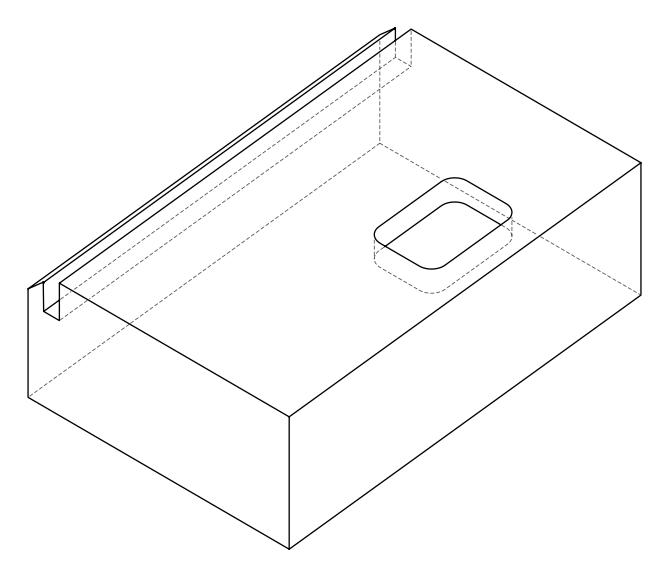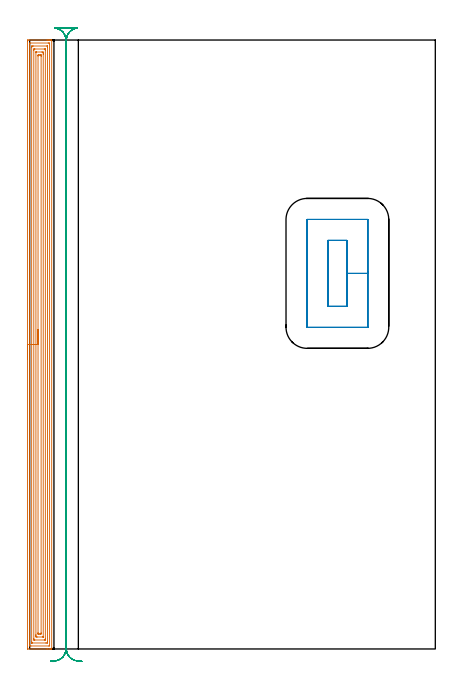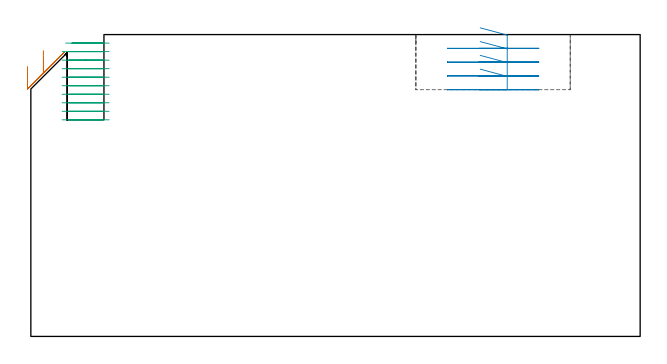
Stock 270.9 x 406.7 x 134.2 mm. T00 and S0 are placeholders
(PLAN: 3 operations, 2 tool changes, 41 min)
(1 AREA_MILL | FG_CHAMFER_SURFACE | UGT0205_001 | 19.83 min | 119091 mm3)
(2 MILL_RECTANGULAR_POCKET | POCKET_RECTANGULAR_STRAIGHT | UGT0201_006 | Follow Part, ap 7, ae 75% | 3.41 min | 164091 mm3)
(3 MILL_RECTANGULAR_SLOT | SLOT_RECTANGULAR | NXT0201_012 | Follow Part, ap 4, ae 75% | 17.77 min | 238228 mm3)
(TOOL UGT0205_001 | Chamfer Mill 20 x 3 x 45 deg. | D20 FL50 Z2)
(TOOL UGT0201_006 | End Mill 28 mm | D28 FL25 Z2)
(TOOL NXT0201_012 | ENDMILL 16mm [2P460-1600-NA 1630] | D16 FL38 Z6)
(OP 1 AREA_MILL)
G17 G21 G94 G90
T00 M6
G54
G17 G0 G90 X-1.5 Y193.35 S1061 M3
G43 Z144.2 H0
Z120.
G94 G1 Y193.388 Z119.128 F250.
Y193.502 Z118.264
Y193.691 Z117.412
Y193.953 Z116.58
Y194.287 Z115.774
Y194.69 Z115.
Y195.158 Z114.264
Y195.69 Z113.572
Y196.279 Z112.929
Y196.922 Z112.34
Y197.614 Z111.808
Y198.35 Z111.34
Y199.124 Z110.937
Y199.93 Z110.603
Y200.762 Z110.341
Y201.614 Z110.152
Y202.478 Z110.038
Y203.35 Z110.
Y405.744
X-1.499 Y406.085 Z110.001
X-1.494 Y406.631 Z110.003
X-1.492 Y406.692 Z110.006
X-0.951 Y406.696 Z110.546
X-0.34 Y406.7 Z111.157
X11.486 Z122.981
X12.04 Z123.537
X12.375 Z123.871
X12.929 Z124.425
X13.263 Z124.758
X13.932 Z125.431
X14.287 Z125.787
X14.662 Y406.693 Z126.154
X14.697 Y406.69 Z126.188
X14.7 Y406.532 Z126.2
Y0.168
X14.697 Y0.01 Z126.188
X14.662 Y0.007 Z126.154
X14.287 Y0. Z125.787
X13.932 Z125.431
X13.263 Z124.758
X12.04 Z123.537
X11.486 Z122.981
X-1.18 Z110.317
X-1.229 Y0.001 Z110.268
X-1.492 Y0.01 Z110.006
X-1.499 Y0.272 Z109.999
Y0.297
X-1.5 Y203.35 Z110.
X-0.086 Z111.414
X-0.085 Y404.321 Z111.415
X-0.063 Y404.69 Z111.437
X0.428 Y404.699 Z111.928
X12.375 Y404.7 Z123.875
X12.866 Y404.699 Z124.366
X13.263 Y404.69 Z124.763
X13.285 Y404.299 Z124.785
Y404.277
Y2.379
X13.263 Y2.01 Z124.763
X12.772 Y2.001 Z124.272
X0.825 Y2. Z112.325
X0.334 Y2.001 Z111.834
X-0.063 Y2.01 Z111.437
X-0.085 Y2.401 Z111.415
X-0.086 Y2.424 Z111.414
Y203.35
X1.328 Z112.828
X1.329 Y401.62 Z112.829
X1.331 Y402.005 Z112.831
X1.336 Y402.513 Z112.836
X1.348 Y402.69 Z112.848
X1.53 Y402.698 Z113.03
X1.714 Y402.699 Z113.214
X2.416 Y402.7 Z113.916
X11.486 Y402.699 Z122.986
X11.672 Y402.695 Z123.172
X11.796 Y402.69 Z123.296
X11.865 Y402.68 Z123.365
X11.867 Y402.641 Z123.367
X11.869 Y402.513 Z123.369
X11.871 Y402.126 Z123.371
Y5.08
X11.869 Y4.695 Z123.369
X11.864 Y4.187 Z123.364
X11.852 Y4.01 Z123.352
X11.67 Y4.002 Z123.17
X11.486 Y4.001 Z122.986
X10.784 Y4. Z122.284
X1.714 Y4.001 Z113.214
X1.528 Y4.005 Z113.028
X1.404 Y4.01 Z112.904
X1.335 Y4.02 Z112.835
X1.333 Y4.059 Z112.833
X1.33 Y4.187 Z112.83
X1.329 Y4.574 Z112.829
X1.328 Y203.35 Z112.828
X2.743 Z114.243
Y399.834
X2.747 Y400.581 Z114.247
X2.749 Y400.683 Z114.249
X2.845 Y400.69 Z114.345
X3.06 Y400.695 Z114.56
X3.491 Y400.7 Z114.991
X9.736 Z121.236
X10.15 Y400.697 Z121.65
X10.356 Y400.692 Z121.856
X10.45 Y400.688 Z121.95
X10.452 Y400.617 Z121.952
X10.457 Y399.975 Z121.957
Y399.834
Y6.866
X10.453 Y6.119 Z121.953
X10.451 Y6.017 Z121.951
X10.355 Y6.01 Z121.855
X10.14 Y6.005 Z121.64
X9.709 Y6. Z121.209
X3.464 Z114.964
X3.05 Y6.003 Z114.55
X2.844 Y6.008 Z114.344
X2.75 Y6.012 Z114.25
X2.748 Y6.083 Z114.248
X2.743 Y6.725 Z114.243
Y6.866
Y203.35
X4.157 Z115.657
Y398.27
X4.159 Y398.494 Z115.659
X4.162 Y398.642 Z115.662
X4.164 Y398.689 Z115.664
X4.177 Y398.692 Z115.677
X4.217 Y398.695 Z115.717
X4.379 Y398.699 Z115.879
X8.173 Z119.673
X8.821 Y398.693 Z120.321
X9.03 Y398.69 Z120.53
X9.038 Y398.271 Z120.538
X9.041 Y398.047 Z120.541
X9.043 Y397.825 Z120.543
Y397.154
Y8.43
X9.041 Y8.206 Z120.541
X9.038 Y8.058 Z120.538
X9.036 Y8.012 Z120.536
X9.023 Y8.008 Z120.523
X8.983 Y8.005 Z120.483
X8.821 Y8.001 Z120.321
X5.028 Z116.528
X4.379 Y8.007 Z115.879
X4.17 Y8.01 Z115.67
X4.162 Y8.429 Z115.662
X4.159 Y8.653 Z115.659
X4.157 Y8.875 Z115.657
Y9.546
Y203.35
X5.571 Z117.071
X5.572 Y395.955 Z117.072
X5.574 Y396.261 Z117.074
X5.578 Y396.555 Z117.078
X5.581 Y396.69 Z117.081
X5.723 Y396.696 Z117.223
X6.156 Y396.699 Z117.656
X6.608 Y396.7 Z118.108
X7.044 Y396.699 Z118.544
X7.5 Y396.696 Z119.
X7.608 Y396.69 Z119.108
X7.622 Y396.68 Z119.122
X7.624 Y396.646 Z119.124
X7.627 Y396.568 Z119.127
X7.628 Y396.261 Z119.128
X7.629 Y395.673 Z119.129
X7.628 Y10.745 Z119.128
X7.626 Y10.439 Z119.126
X7.622 Y10.145 Z119.122
X7.619 Y10.01 Z119.119
X7.477 Y10.004 Z118.977
X7.044 Y10.001 Z118.544
X6.592 Y10. Z118.092
X6.156 Y10.001 Z117.656
X5.7 Y10.004 Z117.2
X5.592 Y10.01 Z117.092
X5.578 Y10.02 Z117.078
X5.575 Y10.054 Z117.075
X5.573 Y10.132 Z117.073
X5.572 Y10.439 Z117.072
X5.571 Y11.027 Z117.071
Y203.35
Y204.222 Z117.109
Y205.086 Z117.223
Y205.938 Z117.412
Y206.77 Z117.674
Y207.576 Z118.008
Y208.35 Z118.411
Y209.086 Z118.88
Y209.778 Z119.411
Y210.421 Z120.
Y211.01 Z120.643
Y211.542 Z121.335
Y212.01 Z122.071
Y212.413 Z122.845
Y212.747 Z123.651
Y213.009 Z124.483
Y213.198 Z125.335
Y213.312 Z126.2
Y213.35 Z127.071
G0 Z144.2
M5
M2
(OP 2 MILL_RECTANGULAR_POCKET)
G17 G21 G94 G90
T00 M6
G54
G17 G0 G90 X199.795 Y228.8 S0 M3
G43 Z144.2 H0
Z137.2
G94 G1 X211.8 Z133.983 F250.
Y250.85 Z128.075
Y272.9 F500.
X199.2
Y228.8
X211.8
Y250.85
X225.8
Y286.8
X225.795 Y286.855
X225.755 Y286.895
X225.7 Y286.9
X185.3
X185.245 Y286.895
X185.205 Y286.855
X185.2 Y286.8
Y214.9
X185.205 Y214.845
X185.245 Y214.805
X185.3 Y214.8
X225.7
X225.755 Y214.805
X225.795 Y214.845
X225.8 Y214.9
Y250.85
Y251.85
G0 X199.795 Y228.8 Z131.075
G1 X211.8 Z127.858 F250.
Y250.85 Z121.95
Y272.9 F500.
X199.2
Y228.8
X211.8
Y250.85
X225.8
Y286.8
X225.795 Y286.855
X225.755 Y286.895
X225.7 Y286.9
X185.3
X185.245 Y286.895
X185.205 Y286.855
X185.2 Y286.8
Y214.9
X185.205 Y214.845
X185.245 Y214.805
X185.3 Y214.8
X225.7
X225.755 Y214.805
X225.795 Y214.845
X225.8 Y214.9
Y250.85
Y251.85
G0 X199.795 Y228.8 Z124.95
G1 X211.8 Z121.733 F250.
Y250.85 Z115.825
Y272.9 F500.
X199.2
Y228.8
X211.8
Y250.85
X225.8
Y286.8
X225.795 Y286.855
X225.755 Y286.895
X225.7 Y286.9
X185.3
X185.245 Y286.895
X185.205 Y286.855
X185.2 Y286.8
Y214.9
X185.205 Y214.845
X185.245 Y214.805
X185.3 Y214.8
X225.7
X225.755 Y214.805
X225.795 Y214.845
X225.8 Y214.9
Y250.85
Y251.85
G0 X199.795 Y228.8 Z118.825
G1 X211.8 Z115.608 F250.
Y250.85 Z109.7
Y272.9 F500.
X199.2
Y228.8
X211.8
Y250.85
X225.8
Y286.8
X225.795 Y286.855
X225.755 Y286.895
X225.7 Y286.9
X185.3
X185.245 Y286.895
X185.205 Y286.855
X185.2 Y286.8
Y214.9
X185.205 Y214.845
X185.245 Y214.805
X185.3 Y214.8
X225.7
X225.755 Y214.805
X225.795 Y214.845
X225.8 Y214.9
Y250.85
Y251.85
G0 Z144.2
M5
M2
(OP 3 MILL_RECTANGULAR_SLOT)
G17 G21 G94 G90
T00 M6
G54
G17 G0 G90 X34.797 Y-8.23 S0 M3
G43 Z144.2 H1
Z130.41
G94 G1 X31.808 Y-7.97 F250.
G2 X24.5 Y0. R8. F500.
G1 Y406.7
G2 X31.808 Y414.67 R8.
G1 Y414.7
X20.41
G3 X18.354 Y414.431 R8.
G1 X18.362 Y414.402
G2 X24.2 Y406.7 R8.
G1 Y0.
G2 X18.362 Y-7.702 R8.
G1 X15.474 Y-8.513 F250.
G0 X34.797 Y-8.23 Z126.62
G1 X31.808 Y-7.97
G2 X24.5 Y0. R8. F500.
G1 Y406.7
G2 X31.808 Y414.67 R8.
G1 Y414.7
X20.408
X16.892
Y414.67
G2 X24.2 Y406.7 R8.
G1 Y0.
G2 X16.892 Y-7.97 R8.
G1 X13.903 Y-8.23 F250.
G0 X34.797 Z122.83
G1 X31.808 Y-7.97
G2 X24.5 Y0. R8. F500.
G1 Y406.7
G2 X31.808 Y414.67 R8.
G1 Y414.7
X16.892
Y414.67
G2 X24.2 Y406.7 R8.
G1 Y0.
G2 X16.892 Y-7.97 R8.
G1 X13.903 Y-8.23 F250.
G0 X34.797 Z119.04
G1 X31.808 Y-7.97
G2 X24.5 Y0. R8. F500.
G1 Y406.7
G2 X31.808 Y414.67 R8.
G1 Y414.7
X16.892
Y414.67
G2 X24.2 Y406.7 R8.
G1 Y0.
G2 X16.892 Y-7.97 R8.
G1 X13.903 Y-8.23 F250.
G0 X34.797 Z115.25
G1 X31.808 Y-7.97
G2 X24.5 Y0. R8. F500.
G1 Y406.7
G2 X31.808 Y414.67 R8.
G1 Y414.7
X16.892
Y414.67
G2 X24.2 Y406.7 R8.
G1 Y0.
G2 X16.892 Y-7.97 R8.
G1 X13.903 Y-8.23 F250.
G0 X34.797 Z111.46
G1 X31.808 Y-7.97
G2 X24.5 Y0. R8. F500.
G1 Y406.7
G2 X31.808 Y414.67 R8.
G1 Y414.7
X16.892
Y414.67
G2 X24.2 Y406.7 R8.
G1 Y0.
G2 X16.892 Y-7.97 R8.
G1 X13.903 Y-8.23 F250.
G0 X34.797 Z107.67
G1 X31.808 Y-7.97
G2 X24.5 Y0. R8. F500.
G1 Y406.7
G2 X31.808 Y414.67 R8.
G1 Y414.7
X16.892
Y414.67
G2 X24.2 Y406.7 R8.
G1 Y0.
G2 X16.892 Y-7.97 R8.
G1 X13.903 Y-8.23 F250.
G0 X34.797 Z103.88
G1 X31.808 Y-7.97
G2 X24.5 Y0. R8. F500.
G1 Y406.7
G2 X31.808 Y414.67 R8.
G1 Y414.7
X16.892
Y414.67
G2 X24.2 Y406.7 R8.
G1 Y0.
G2 X16.892 Y-7.97 R8.
G1 X13.903 Y-8.23 F250.
G0 X34.797 Z100.09
G1 X31.808 Y-7.97
G2 X24.5 Y0. R8. F500.
G1 Y406.7
G2 X31.808 Y414.67 R8.
G1 Y414.7
X16.892
Y414.67
G2 X24.2 Y406.7 R8.
G1 Y0.
G2 X16.892 Y-7.97 R8.
G1 X13.903 Y-8.23 F250.
G0 X34.797 Z96.3
G1 X31.808 Y-7.97
G2 X24.5 Y0. R8. F500.
G1 Y406.7
G2 X31.808 Y414.67 R8.
G1 Y414.7
X16.892
Y414.67
G2 X24.2 Y406.7 R8.
G1 Y0.
G2 X16.892 Y-7.97 R8.
G1 X13.903 Y-8.23 F250.
G0 Z144.2
M5
M2
